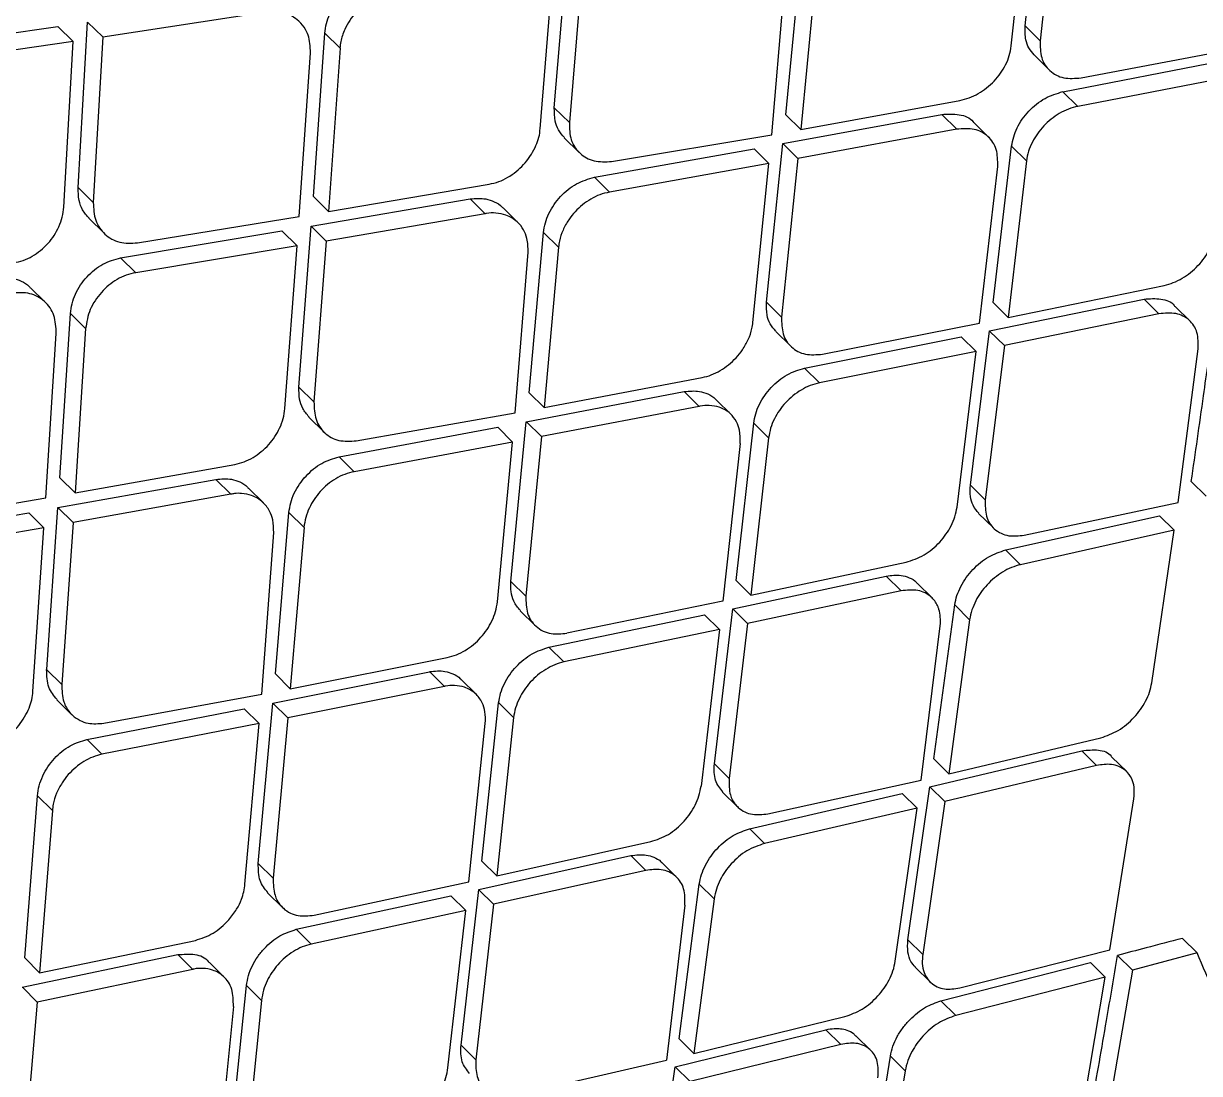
# Model space of a CAD drawing. Extents: x 525 to 613, y 487 to 635.
# Drawn here: x 535.925 to 537.035, y 579.906 to 580.897 of the extents above; entities that cross this region are included whole.
import ezdxf

# ---------------------------------------------------------------- set-up
doc = ezdxf.new("R2010")
doc.units = 0
doc.header["$MEASUREMENT"] = 0
doc.layers.add('1', color=4, linetype='Continuous')
doc.layers.add('STD TEST', color=3, linetype='Continuous')

# ---------------------------------------------------------------- blocks, each defined once
blk = doc.blocks.new('2023 VANGUARD')
at = {"layer": '1', "color": 3, "linetype": 'Continuous', "lineweight": 25}
for p, q in [((-32.0897, -11.7965), (-32.0735, -11.6477)), ((-32.1028, -11.8154), (-32.0868, -11.6664)), ((-32.0593, -11.6617), (-32.0756, -11.8104)), ((-32.5339, -11.8736), (-32.5214, -11.7226)), ((-32.3155, -11.8802), (-32.301, -11.7298)), ((-32.5473, -11.8937), (-32.535, -11.7411)), ((-32.5072, -11.7367), (-32.5197, -11.8876)), ((-32.2868, -11.7438), (-32.3014, -11.8942)), ((-32.3287, -11.8991), (-32.3158, -11.7483)), ((-32.8058, -11.7836), (-32.9599, -11.807)), ((-33.1571, -11.8196), (-33.0023, -11.7969)), ((-32.9879, -11.8111), (-33.0023, -11.7969)), ((-32.9831, -11.9488), (-32.9743, -11.7928)), ((-32.9599, -11.8069), (-32.9742, -11.7928)), ((-32.0756, -11.8104), (-32.0897, -11.7965)), ((-32.9879, -11.8111), (-33.1427, -11.8338)), ((-32.9966, -11.9673), (-32.9879, -11.8111)), ((-32.9599, -11.8069), (-32.9688, -11.9629)), ((-32.7612, -11.9574), (-32.7503, -11.8033)), ((-32.736, -11.8174), (-32.7503, -11.8033)), ((-32.7746, -11.9761), (-32.7639, -11.8218)), ((-32.736, -11.8174), (-32.747, -11.9715)), ((-32.0812, -11.8239), (-32.0671, -11.8378)), ((-32.0369, -11.8455), (-31.8879, -11.8171)), ((-32.0541, -11.8585), (-31.9053, -11.8298)), ((-31.8913, -11.8437), (-32.04, -11.8724)), ((-32.04, -11.8724), (-32.0541, -11.8585)), ((-32.3014, -11.8942), (-32.1513, -11.8669)), ((-32.5197, -11.8876), (-32.5339, -11.8736)), ((-32.3182, -11.9075), (-32.1684, -11.8799)), ((-32.3155, -11.8802), (-32.3014, -11.8942)), ((-32.1684, -11.8799), (-32.1543, -11.8939)), ((-32.124, -11.9016), (-32.1381, -11.8877)), ((-32.5245, -11.9019), (-32.5103, -11.9159)), ((-32.4798, -11.9244), (-32.3287, -11.8991)), ((-32.1543, -11.8939), (-32.3041, -11.9214)), ((-32.4961, -11.9392), (-32.3455, -11.9124)), ((-32.3314, -11.9264), (-32.3455, -11.9124)), ((-32.3336, -12.0571), (-32.3182, -11.9075)), ((-32.3041, -11.9214), (-32.3182, -11.9075)), ((-32.12, -12.0575), (-32.1026, -11.9099)), ((-32.0885, -11.9238), (-32.1026, -11.9099)), ((-32.3041, -11.9214), (-32.3195, -12.0711)), ((-32.0885, -11.9238), (-32.1059, -12.0714)), ((-32.3314, -11.9264), (-32.4819, -11.9533)), ((-32.3465, -12.0762), (-32.3314, -11.9264)), ((-32.1327, -12.0768), (-32.1155, -11.929)), ((-32.747, -11.9715), (-32.5952, -11.9458)), ((-32.4819, -11.9533), (-32.4961, -11.9393)), ((-32.9688, -11.9629), (-32.9831, -11.9488)), ((-32.747, -11.9715), (-32.7612, -11.9574)), ((-32.7633, -11.9853), (-32.6132, -11.9597)), ((-32.599, -11.9737), (-32.6132, -11.9597)), ((-32.568, -11.9821), (-32.5822, -11.9681)), ((-32.9729, -11.9779), (-32.9586, -11.9921)), ((-32.927, -12.0011), (-32.7746, -11.9761)), ((-32.599, -11.9737), (-32.749, -11.9994)), ((-32.943, -12.0152), (-32.7909, -11.9899)), ((-32.7766, -12.004), (-32.7908, -11.9899)), ((-32.7748, -12.1372), (-32.7633, -11.9853)), ((-32.749, -11.9994), (-32.7632, -11.9853)), ((-32.5577, -12.1426), (-32.544, -11.9913)), ((-32.5298, -12.0053), (-32.544, -11.9913)), ((-32.749, -11.9994), (-32.7606, -12.1512)), ((-32.7766, -12.004), (-32.9287, -12.0293)), ((-32.788, -12.1575), (-32.7766, -12.004)), ((-32.5707, -12.1616), (-32.5586, -12.0099)), ((-32.5298, -12.0053), (-32.5436, -12.1565)), ((-32.9287, -12.0293), (-32.943, -12.0152)), ((-33.0139, -12.0574), (-33.0282, -12.0433)), ((-32.1059, -12.0714), (-31.9587, -12.0413)), ((-32.3195, -12.0711), (-32.3336, -12.0571)), ((-32.1232, -12.0842), (-31.9776, -12.0542)), ((-32.12, -12.0575), (-32.1059, -12.0714)), ((-31.9635, -12.0681), (-31.9776, -12.0542)), ((-33.0003, -12.2228), (-32.9903, -12.0678)), ((-32.976, -12.0819), (-32.9903, -12.0678)), ((-31.9635, -12.0681), (-32.1092, -12.0981)), ((-31.9341, -12.0749), (-31.9482, -12.0611)), ((-32.2808, -12.1061), (-32.1328, -12.0768)), ((-33.0134, -12.2417), (-33.0037, -12.0865)), ((-32.976, -12.0819), (-32.986, -12.2369)), ((-32.325, -12.0846), (-32.3109, -12.0986)), ((-32.2978, -12.1192), (-32.15, -12.0897)), ((-32.136, -12.1035), (-32.15, -12.0897)), ((-32.1413, -12.2296), (-32.1232, -12.0842)), ((-32.1092, -12.0981), (-32.1232, -12.0843)), ((-32.1092, -12.0981), (-32.1273, -12.2434)), ((-31.9453, -12.2461), (-31.9264, -12.1011)), ((-32.136, -12.1035), (-32.2838, -12.1331)), ((-32.154, -12.2505), (-32.136, -12.1035)), ((-32.2838, -12.1331), (-32.2978, -12.1192)), ((-32.5436, -12.1565), (-32.3945, -12.1282)), ((-32.7606, -12.1512), (-32.7748, -12.1372)), ((-32.5603, -12.17), (-32.4114, -12.1414)), ((-32.5436, -12.1565), (-32.5577, -12.1426)), ((-32.4114, -12.1414), (-32.3973, -12.1554)), ((-32.3973, -12.1554), (-32.5461, -12.1839)), ((-32.3671, -12.163), (-32.3812, -12.1491)), ((-32.7653, -12.1656), (-32.7511, -12.1796)), ((-32.7207, -12.1879), (-32.5707, -12.1616)), ((-32.7369, -12.203), (-32.5873, -12.1751)), ((-32.5732, -12.1891), (-32.5873, -12.1751)), ((-32.5748, -12.3205), (-32.5603, -12.17)), ((-32.5461, -12.1839), (-32.5602, -12.17)), ((-32.3624, -12.3196), (-32.3458, -12.1712)), ((-32.3317, -12.1851), (-32.3458, -12.1712)), ((-32.5732, -12.1891), (-32.7227, -12.217)), ((-32.5875, -12.3397), (-32.5732, -12.1891)), ((-32.5461, -12.1839), (-32.5607, -12.3344)), ((-32.3586, -12.1904), (-32.375, -12.339)), ((-32.3317, -12.1851), (-32.3484, -12.3335)), ((-32.986, -12.2369), (-32.8354, -12.2101)), ((-32.7227, -12.217), (-32.7369, -12.203)), ((-33.0021, -12.2509), (-32.8531, -12.2242)), ((-33.0003, -12.2228), (-32.986, -12.2369)), ((-32.8389, -12.2382), (-32.8531, -12.2242)), ((-32.8081, -12.2465), (-32.8223, -12.2325)), ((-32.1273, -12.2434), (-32.1413, -12.2296)), ((-31.919, -12.2402), (-31.933, -12.2263)), ((-33.1647, -12.2678), (-33.0134, -12.2417)), ((-32.8389, -12.2382), (-32.9879, -12.265)), ((-32.0907, -12.2769), (-31.9453, -12.2461)), ((-33.1806, -12.282), (-33.0295, -12.2557)), ((-33.0153, -12.2698), (-33.0295, -12.2557)), ((-33.0127, -12.4036), (-33.0021, -12.2509)), ((-32.9879, -12.265), (-33.0021, -12.2509)), ((-32.797, -12.4077), (-32.7842, -12.2555)), ((-32.77, -12.2695), (-32.7842, -12.2556)), ((-32.1336, -12.2563), (-32.1196, -12.2701)), ((-32.9879, -12.265), (-32.9985, -12.4177)), ((-32.108, -12.2908), (-31.9631, -12.2585)), ((-31.9491, -12.2723), (-31.9631, -12.2585)), ((-33.0153, -12.2698), (-33.1663, -12.2962)), ((-33.0258, -12.4242), (-33.0153, -12.2698)), ((-32.8098, -12.427), (-32.7986, -12.2744)), ((-32.77, -12.2695), (-32.7829, -12.4217)), ((-31.9491, -12.2723), (-32.094, -12.3047)), ((-31.9703, -12.4162), (-31.9491, -12.2723)), ((-32.094, -12.3047), (-32.108, -12.2909)), ((-32.3484, -12.3335), (-32.2021, -12.3024)), ((-32.5607, -12.3344), (-32.5748, -12.3205)), ((-32.3655, -12.3464), (-32.2208, -12.3155)), ((-32.3484, -12.3335), (-32.3624, -12.3196)), ((-32.2068, -12.3293), (-32.2208, -12.3155)), ((-32.1775, -12.3361), (-32.1915, -12.3222)), ((-32.2068, -12.3293), (-32.3515, -12.3603)), ((-32.375, -12.339), (-32.522, -12.3694)), ((-32.3829, -12.4925), (-32.3655, -12.3464)), ((-32.3655, -12.3465), (-32.3515, -12.3603)), ((-32.1758, -12.488), (-32.1561, -12.3427)), ((-32.1421, -12.3566), (-32.1561, -12.3427)), ((-32.5661, -12.3481), (-32.552, -12.362)), ((-32.5389, -12.3826), (-32.3921, -12.3521)), ((-32.3921, -12.3521), (-32.3781, -12.3659)), ((-32.1421, -12.3566), (-32.1618, -12.5019)), ((-32.3781, -12.3659), (-32.5248, -12.3965)), ((-32.3781, -12.3659), (-32.3954, -12.5136)), ((-32.3515, -12.3603), (-32.3689, -12.5064)), ((-32.1879, -12.508), (-32.1698, -12.3623)), ((-32.5389, -12.3826), (-32.5248, -12.3965)), ((-32.7829, -12.4217), (-32.6349, -12.3923)), ((-32.9985, -12.4177), (-33.0128, -12.4036)), ((-32.7994, -12.4353), (-32.6517, -12.4057)), ((-32.797, -12.4077), (-32.7829, -12.4217)), ((-32.6517, -12.4056), (-32.6376, -12.4196)), ((-32.6076, -12.427), (-32.6217, -12.4131)), ((-32.6376, -12.4196), (-32.7853, -12.4492)), ((-33.0032, -12.4321), (-32.989, -12.4462)), ((-32.9587, -12.4543), (-32.8098, -12.427)), ((-32.8131, -12.5865), (-32.7994, -12.4353)), ((-32.7853, -12.4492), (-32.7994, -12.4353)), ((-32.6022, -12.5843), (-32.5864, -12.4351)), ((-32.5723, -12.449), (-32.5863, -12.4351)), ((-32.9748, -12.4695), (-32.8263, -12.4406)), ((-32.8122, -12.4545), (-32.8263, -12.4406)), ((-32.8122, -12.4545), (-32.9606, -12.4836)), ((-32.8257, -12.606), (-32.8122, -12.4545)), ((-32.7853, -12.4492), (-32.799, -12.6005)), ((-32.6146, -12.6039), (-32.599, -12.4546)), ((-32.5723, -12.449), (-32.5882, -12.5981)), ((-32.1618, -12.5019), (-32.0183, -12.468)), ((-32.9606, -12.4836), (-32.9747, -12.4696)), ((-32.1795, -12.5143), (-32.0362, -12.4803)), ((-32.1618, -12.5019), (-32.1758, -12.488)), ((-32.0223, -12.4941), (-32.0362, -12.4803)), ((-31.9939, -12.4999), (-32.0078, -12.4862)), ((-32.3689, -12.5064), (-32.3829, -12.4925)), ((-32.0223, -12.4941), (-32.1655, -12.5282)), ((-32.3324, -12.5398), (-32.1879, -12.508)), ((-33.0335, -12.6757), (-33.0215, -12.5227)), ((-33.0073, -12.5367), (-33.0215, -12.5227)), ((-32.3751, -12.5193), (-32.3611, -12.5331)), ((-32.3496, -12.5538), (-32.2056, -12.5205)), ((-32.1916, -12.5343), (-32.2056, -12.5205)), ((-32.2003, -12.6586), (-32.1795, -12.5143)), ((-32.1655, -12.5282), (-32.1795, -12.5144)), ((-32.1916, -12.5343), (-32.3356, -12.5677)), ((-32.2122, -12.6788), (-32.1916, -12.5343)), ((-32.1655, -12.5282), (-32.1863, -12.6724)), ((-32.0099, -12.668), (-31.9871, -12.5257)), ((-33.0073, -12.5367), (-33.0194, -12.6896)), ((-32.3356, -12.5677), (-32.3495, -12.5538)), ((-32.5882, -12.5981), (-32.4429, -12.566)), ((-32.6052, -12.6112), (-32.4616, -12.5792)), ((-32.4616, -12.5792), (-32.4475, -12.5931)), ((-32.799, -12.6005), (-32.8131, -12.5865)), ((-32.6022, -12.5843), (-32.5882, -12.5981)), ((-32.4184, -12.5997), (-32.4324, -12.5858)), ((-32.4475, -12.5931), (-32.5911, -12.6251)), ((-32.7605, -12.6354), (-32.6146, -12.6039)), ((-32.6219, -12.758), (-32.6052, -12.6112)), ((-32.5911, -12.6251), (-32.6052, -12.6113)), ((-32.4162, -12.7521), (-32.3971, -12.6062)), ((-32.3831, -12.62), (-32.3971, -12.6062)), ((-32.8044, -12.6142), (-32.7903, -12.6281)), ((-32.7773, -12.6487), (-32.6316, -12.6171)), ((-32.6175, -12.6309), (-32.6316, -12.6171)), ((-32.3831, -12.62), (-32.4022, -12.7659)), ((-32.6175, -12.6309), (-32.7632, -12.6627)), ((-32.6342, -12.7793), (-32.6175, -12.6309)), ((-32.5911, -12.6251), (-32.6079, -12.7718)), ((-32.4106, -12.626), (-32.4282, -12.7722)), ((-32.7632, -12.6626), (-32.7773, -12.6487)), ((-31.9414, -12.6572), (-31.9275, -12.671)), ((-33.0194, -12.6896), (-32.8725, -12.6591)), ((-32.1863, -12.6724), (-32.2003, -12.6586)), ((-32.1512, -12.7039), (-32.0099, -12.668)), ((-33.0358, -12.7034), (-32.8891, -12.6726)), ((-33.0194, -12.6896), (-33.0335, -12.6757)), ((-32.8891, -12.6726), (-32.875, -12.6865)), ((-31.9886, -12.6871), (-32.0025, -12.6733)), ((-31.9275, -12.671), (-31.9886, -12.6871)), ((-32.875, -12.6866), (-33.0216, -12.7173)), ((-32.8452, -12.6938), (-32.8593, -12.6799)), ((-32.1934, -12.6844), (-32.1794, -12.6983)), ((-32.1692, -12.7161), (-32.0281, -12.6799)), ((-32.0141, -12.6937), (-32.0281, -12.6799)), ((-31.9886, -12.6871), (-32.0126, -12.8266)), ((-32.0141, -12.6937), (-32.1552, -12.7299)), ((-32.0381, -12.8348), (-32.0141, -12.6937)), ((-33.0216, -12.7173), (-33.0357, -12.7034)), ((-32.8394, -12.8516), (-32.8242, -12.7018)), ((-32.8101, -12.7157), (-32.8242, -12.7018)), ((-33.0216, -12.7173), (-33.0346, -12.8693)), ((-32.8366, -12.7214), (-32.8515, -12.8715)), ((-32.8101, -12.7157), (-32.8253, -12.8655)), ((-32.1552, -12.7299), (-32.1692, -12.7161)), ((-32.4022, -12.7659), (-32.2598, -12.731)), ((-32.4198, -12.7785), (-32.2776, -12.7434)), ((-32.2776, -12.7434), (-32.2636, -12.7572)), ((-32.4162, -12.7521), (-32.4022, -12.7659)), ((-32.2354, -12.7629), (-32.2493, -12.7492)), ((-32.6079, -12.7718), (-32.6219, -12.758)), ((-32.2636, -12.7572), (-32.4058, -12.7923)), ((-32.5715, -12.8051), (-32.4282, -12.7722)), ((-32.4401, -12.9233), (-32.4198, -12.7785)), ((-32.4058, -12.7923), (-32.4198, -12.7785)), ((-32.2394, -12.9109), (-32.2169, -12.7684)), ((-32.2029, -12.7821), (-32.2169, -12.7684)), ((-32.2029, -12.7821), (-32.2255, -12.9246))]:
    blk.add_line(p, q, dxfattribs=at)
for points, knots in [([(-37.4657, -11.8803), (-37.111, -11.2922), (-36.7227, -10.7284), (-36.0898, -9.9192), (-35.87, -9.6551), (-35.4154, -9.1414), (-35.1807, -8.892), (-34.6967, -8.408), (-34.4475, -8.1734), (-33.9342, -7.7191), (-33.67, -7.4992), (-32.8602, -6.8658), (-32.2965, -6.4777), (-31.709, -6.1233)], [0, 0, 0, 0, 0.25, 0.25, 0.375, 0.375, 0.5, 0.5, 0.625, 0.625, 0.75, 0.75, 1, 1, 1, 1]), ([(-37.2308, -12.4007), (-37.0904, -12.1673), (-36.8099, -11.701), (-36.3471, -11.0276), (-35.8552, -10.3749), (-35.3323, -9.7454), (-34.8117, -9.1738), (-34.3003, -8.6566), (-33.8029, -8.1902), (-33.2873, -7.7427), (-32.7537, -7.3158), (-32.2048, -6.9078), (-31.8256, -6.6554), (-31.6359, -6.5291)], [0, 0, 0, 0, 0.100069, 0.199912, 0.299747, 0.399786, 0.499827, 0.583023, 0.66622, 0.749552, 0.833045, 0.916507, 1, 1, 1, 1]), ([(-37.3156, -12.3429), (-37.1984, -12.1468), (-36.9645, -11.7555), (-36.5846, -11.1864), (-36.1846, -10.6321), (-35.7626, -10.0931), (-35.3194, -9.5702), (-34.8563, -9.0648), (-34.3742, -8.5781), (-33.8739, -8.11), (-33.3541, -7.6628), (-32.9551, -7.3383), (-32.7249, -7.1697), (-32.6793, -7.1363)], [0, 0, 0, 0, 0.097839, 0.195312, 0.292716, 0.390217, 0.487928, 0.58558, 0.683045, 0.7805, 0.878101, 0.975876, 1, 1, 1, 1]), ([(-36.5844, -12.6075), (-36.464, -12.3858), (-36.2231, -11.9422), (-35.8211, -11.2995), (-35.3878, -10.6788), (-34.921, -10.0858), (-34.422, -9.5225), (-33.8866, -8.9926), (-33.3179, -8.4943), (-32.7197, -8.0281), (-32.0988, -7.5903), (-31.6673, -7.326), (-31.4515, -7.1939)], [0, 0, 0, 0, 0.100262, 0.200594, 0.300842, 0.400493, 0.499762, 0.599107, 0.699009, 0.799378, 0.89967, 1, 1, 1, 1]), ([(-36.5587, -12.6208), (-36.4842, -12.4827), (-36.3425, -12.2201), (-36.1295, -11.8524), (-35.93, -11.5299), (-35.7478, -11.2506), (-35.5857, -11.0133), (-35.446, -10.8167), (-35.3458, -10.6805), (-35.2801, -10.593), (-35.2425, -10.5435), (-35.1927, -10.4784), (-35.128, -10.395), (-35.0461, -10.2917), (-34.9627, -10.1888), (-34.8201, -10.0165), (-34.6639, -9.8358), (-34.5153, -9.6724), (-34.4493, -9.6014), (-34.4201, -9.5704), (-34.4073, -9.5567), (-34.4016, -9.5507), (-34.3991, -9.5481), (-34.3979, -9.5468), (-34.3974, -9.5463), (-34.3971, -9.546), (-34.3971, -9.546), (-34.3971, -9.546), (-34.3971, -9.546), (-34.3969, -9.5458), (-34.3963, -9.5452), (-34.3938, -9.5425), (-34.3839, -9.5321), (-34.3618, -9.5088), (-34.3239, -9.4692), (-34.2637, -9.4072), (-34.1779, -9.3203), (-34.0625, -9.2064), (-33.9605, -9.1087), (-33.8804, -9.0337), (-33.8308, -8.9877), (-33.7786, -8.9399), (-33.7239, -8.8903), (-33.6666, -8.8391), (-33.6067, -8.7862), (-33.5458, -8.733), (-33.3469, -8.5616), (-33.0016, -8.2801), (-32.4967, -7.9046), (-31.9756, -7.5477), (-31.6163, -7.3285), (-31.4367, -7.2188)], [0, 0, 0, 0, 0.062481, 0.118844, 0.169135, 0.213352, 0.251461, 0.283422, 0.309236, 0.318658, 0.3269, 0.333965, 0.351242, 0.368824, 0.386373, 0.403893, 0.457678, 0.481272, 0.491642, 0.496202, 0.498209, 0.499091, 0.49948, 0.499651, 0.499785, 0.499785, 0.499785, 0.499787, 0.499791, 0.499809, 0.499878, 0.500152, 0.501246, 0.505611, 0.512881, 0.523059, 0.53994, 0.561408, 0.587481, 0.596044, 0.605011, 0.61438, 0.624154, 0.634334, 0.64492, 0.655914, 0.66648, 0.749216, 0.832806, 0.916374, 1, 1, 1, 1]), ([(-36.028, -12.6851), (-36.0203, -12.6708), (-36.0001, -12.6334), (-35.9633, -12.5653), (-35.9205, -12.4863), (-35.8782, -12.4089), (-35.8416, -12.3431), (-35.8063, -12.2809), (-35.7702, -12.2184), (-35.7041, -12.1053), (-35.608, -11.9452), (-35.4469, -11.6868), (-35.2442, -11.3793), (-34.9801, -11.0058), (-34.6876, -10.6218), (-34.3631, -10.232), (-33.9928, -9.8253), (-33.5678, -9.4044), (-33.0834, -8.9749), (-32.6316, -8.6145), (-32.2237, -8.3152), (-31.9601, -8.1342), (-31.7862, -8.0195), (-31.7047, -7.9666), (-31.6225, -7.9141), (-31.5425, -7.8637), (-31.4601, -7.8126), (-31.3786, -7.7635), (-31.322, -7.7294), (-31.2958, -7.7137)], [0, 0, 0, 0, 0.007015, 0.018363, 0.033423, 0.04585, 0.056436, 0.065972, 0.076735, 0.087613, 0.12255, 0.157338, 0.219068, 0.281467, 0.354683, 0.427219, 0.500115, 0.591822, 0.685047, 0.779146, 0.840884, 0.903128, 0.916964, 0.930722, 0.945004, 0.958992, 0.971501, 0.986828, 1, 1, 1, 1]), ([(-36.0137, -12.6923), (-35.9026, -12.4886), (-35.6804, -12.0815), (-35.3071, -11.4932), (-34.9061, -10.9248), (-34.4755, -10.3806), (-34.0141, -9.8654), (-33.5219, -9.38), (-33, -8.9233), (-32.4515, -8.4952), (-31.8819, -8.0924), (-31.4858, -7.8491), (-31.2877, -7.7275)], [0, 0, 0, 0, 0.100345, 0.20059, 0.300906, 0.400755, 0.500092, 0.599382, 0.699069, 0.799349, 0.899659, 1, 1, 1, 1]), ([(-35.288, -12.7696), (-35.1623, -12.5508), (-34.9109, -12.1133), (-34.4827, -11.4878), (-34.0185, -10.8887), (-33.5147, -10.3221), (-32.9728, -9.7916), (-32.3966, -9.2987), (-31.7922, -8.8402), (-31.367, -8.5668), (-31.1545, -8.4301)], [0, 0, 0, 0, 0.125001, 0.250001, 0.375003, 0.499997, 0.624991, 0.749994, 0.874996, 1, 1, 1, 1]), ([(-26.2566, -9.0066), (-26.2864, -9.0326), (-26.3462, -9.0848), (-26.4359, -9.1634), (-26.5259, -9.2425), (-26.6162, -9.322), (-26.7068, -9.4021), (-26.7976, -9.4826), (-26.9625, -9.6292), (-27.2007, -9.8424), (-27.5634, -10.1702), (-27.9771, -10.5489), (-28.6449, -11.1694), (-29.5104, -11.9931), (-30.387, -12.8555), (-31.0802, -13.5544), (-31.5958, -14.0829), (-32.1064, -14.615), (-32.5004, -15.0325), (-32.7801, -15.3322), (-32.9483, -15.5135), (-33.1156, -15.6948), (-33.282, -15.8763), (-33.4475, -16.0578), (-33.6121, -16.2395), (-33.7759, -16.4212), (-33.9388, -16.6031), (-34.1008, -16.785), (-34.2619, -16.967), (-34.4222, -17.1491), (-34.5284, -17.2708), (-34.5815, -17.3315)], [0, 0, 0, 0, 0.010126, 0.020295, 0.030505, 0.040758, 0.051054, 0.061392, 0.071773, 0.107388, 0.142994, 0.196448, 0.250296, 0.375054, 0.500194, 0.562652, 0.625129, 0.687783, 0.750122, 0.771141, 0.792123, 0.813067, 0.833974, 0.854846, 0.875682, 0.896484, 0.917252, 0.937986, 0.958689, 0.97936, 1, 1, 1, 1]), ([(-34.2953, -16.3564), (-34.1482, -16.2012), (-33.8522, -15.8888), (-33.42, -15.4314), (-33.0101, -14.9978), (-32.6366, -14.6027), (-32.2647, -14.2094), (-31.8859, -13.8093), (-31.4915, -13.3934), (-31.1636, -13.0484), (-30.8998, -12.7711), (-30.6977, -12.5589), (-30.4946, -12.3458), (-30.2801, -12.1209), (-30.0435, -11.873), (-29.7782, -11.5954), (-29.4728, -11.2761), (-29.1252, -10.9132), (-28.7335, -10.5043), (-28.3069, -10.0592), (-27.8593, -9.5924), (-27.5544, -9.2736), (-27.4031, -9.1154)], [0, 0, 0, 0, 0.064164, 0.129134, 0.188798, 0.243179, 0.292266, 0.351199, 0.408496, 0.464259, 0.494029, 0.523343, 0.552199, 0.582361, 0.616634, 0.655054, 0.697624, 0.749251, 0.805912, 0.867594, 0.93432, 1, 1, 1, 1]), ([(-26.5548, -9.3729), (-26.8823, -9.6598), (-27.5372, -10.2335), (-28.505, -11.1178), (-29.4609, -12.0181), (-30.4026, -12.9353), (-31.3297, -13.8678), (-32.2405, -14.8151), (-33.1358, -15.775), (-33.7174, -16.4252), (-34.0082, -16.7503)], [0, 0, 0, 0, 0.125, 0.25, 0.375, 0.5, 0.625, 0.75, 0.875, 1, 1, 1, 1]), ([(-25.4146, -10.4282), (-25.7372, -10.6679), (-26.3791, -11.1448), (-27.2948, -11.9177), (-28.1843, -12.7094), (-29.0476, -13.5262), (-29.8857, -14.3564), (-30.7025, -15.1973), (-31.4896, -16.0589), (-32.2522, -16.9521), (-32.7261, -17.5775), (-32.9643, -17.8919)], [0, 0, 0, 0, 0.113392, 0.225638, 0.337341, 0.448782, 0.560233, 0.669481, 0.778832, 0.888788, 1, 1, 1, 1]), ([(-24.9408, -10.9166), (-25.0731, -11.004), (-25.3406, -11.1805), (-25.7398, -11.4588), (-26.1419, -11.7506), (-26.5459, -12.0569), (-26.94, -12.3686), (-27.3913, -12.7403), (-27.9037, -13.1831), (-28.49, -13.719), (-29.0089, -14.2196), (-29.452, -14.6653), (-29.8107, -15.0385), (-30.1521, -15.4062), (-30.4762, -15.7679), (-30.7928, -16.1342), (-31.1698, -16.5871), (-31.5985, -17.1306), (-32.0622, -17.7557), (-32.3496, -18.1776), (-32.4913, -18.3855)], [0, 0, 0, 0, 0.044709, 0.090349, 0.13691, 0.184379, 0.232745, 0.277954, 0.348418, 0.422679, 0.500679, 0.550525, 0.598903, 0.645795, 0.691185, 0.735062, 0.781563, 0.856423, 0.929252, 1, 1, 1, 1]), ([(-32.7503, -11.8033), (-32.75, -11.8003), (-32.7492, -11.7943), (-32.7458, -11.7853), (-32.741, -11.7767), (-32.7328, -11.7665), (-32.7198, -11.756), (-32.7082, -11.7528), (-32.7024, -11.7513)], [0, 0, 0, 0, 0.128959, 0.256487, 0.382772, 0.508006, 0.754879, 1, 1, 1, 1]), ([(-32.6882, -11.7654), (-32.6912, -11.7661), (-32.6972, -11.7674), (-32.7087, -11.7728), (-32.7191, -11.781), (-32.7271, -11.7912), (-32.7322, -11.8006), (-32.7353, -11.8095), (-32.7359, -11.8154), (-32.7361, -11.8174)], [0, 0, 0, 0, 0.130193, 0.256944, 0.499762, 0.623596, 0.750183, 0.913462, 1, 1, 1, 1]), ([(-32.7639, -11.8218), (-32.7641, -11.816), (-32.7645, -11.808), (-32.7691, -11.7984), (-32.7757, -11.7902), (-32.7881, -11.783), (-32.7999, -11.7834), (-32.8058, -11.7836)], [0, 0, 0, 0, 0.249185, 0.341484, 0.500149, 0.750481, 1, 1, 1, 1]), ([(-32.0811, -11.8238), (-32.0829, -11.8217), (-32.0865, -11.8177), (-32.0899, -11.8085), (-32.0898, -11.801), (-32.0897, -11.7965)], [0, 0, 0, 0, 0.297072, 0.582194, 1, 1, 1, 1]), ([(-32.0756, -11.8104), (-32.0756, -11.816), (-32.0755, -11.8271), (-32.0671, -11.8395), (-32.0538, -11.8468), (-32.0425, -11.8459), (-32.0369, -11.8455)], [0, 0, 0, 0, 0.249958, 0.49998, 0.750032, 1, 1, 1, 1]), ([(-32.1513, -11.8669), (-32.1483, -11.8661), (-32.1425, -11.8647), (-32.1312, -11.8592), (-32.1183, -11.8491), (-32.109, -11.8358), (-32.1043, -11.8243), (-32.1033, -11.8184), (-32.1028, -11.8154)], [0, 0, 0, 0, 0.129454, 0.256075, 0.50004, 0.742719, 0.869631, 1, 1, 1, 1]), ([(-32.1026, -11.9099), (-32.1012, -11.9041), (-32.0986, -11.8925), (-32.0868, -11.8763), (-32.0713, -11.8636), (-32.0598, -11.8602), (-32.0541, -11.8584)], [0, 0, 0, 0, 0.252163, 0.502443, 0.751498, 1, 1, 1, 1]), ([(-32.5244, -11.9018), (-32.5264, -11.8995), (-32.5303, -11.895), (-32.5338, -11.8854), (-32.5338, -11.8779), (-32.5339, -11.8736)], [0, 0, 0, 0, 0.320308, 0.605702, 1, 1, 1, 1]), ([(-32.1684, -11.8799), (-32.1628, -11.8797), (-32.1516, -11.8792), (-32.1412, -11.8831), (-32.1385, -11.8875), (-32.1383, -11.8879)], [0, 0, 0, 0, 0.480703, 0.961407, 1, 1, 1, 1]), ([(-32.04, -11.8724), (-32.043, -11.8731), (-32.0489, -11.8746), (-32.0602, -11.8802), (-32.0729, -11.8902), (-32.0821, -11.9034), (-32.0869, -11.9149), (-32.088, -11.9208), (-32.0885, -11.9238)], [0, 0, 0, 0, 0.131083, 0.258246, 0.500013, 0.74035, 0.867861, 1, 1, 1, 1]), ([(-32.5197, -11.8876), (-32.5196, -11.8933), (-32.5195, -11.8995), (-32.5171, -11.9059), (-32.5149, -11.9106), (-32.5091, -11.9182), (-32.4969, -11.9252), (-32.4855, -11.9246), (-32.4798, -11.9244)], [0, 0, 0, 0, 0.249499, 0.274926, 0.325283, 0.500324, 0.750406, 1, 1, 1, 1]), ([(-32.5952, -11.9458), (-32.5923, -11.9451), (-32.5863, -11.9437), (-32.575, -11.9382), (-32.562, -11.928), (-32.5516, -11.9119), (-32.5476, -11.9003), (-32.5474, -11.8944), (-32.5473, -11.8937)], [0, 0, 0, 0, 0.129008, 0.255548, 0.50061, 0.750257, 0.974172, 1, 1, 1, 1]), ([(-32.544, -11.9913), (-32.5436, -11.9883), (-32.5427, -11.9823), (-32.5392, -11.9734), (-32.5343, -11.9649), (-32.5261, -11.9547), (-32.5132, -11.9442), (-32.5018, -11.9409), (-32.4961, -11.9392)], [0, 0, 0, 0, 0.129168, 0.256969, 0.383528, 0.508976, 0.755864, 1, 1, 1, 1]), ([(-32.9727, -11.9778), (-32.975, -11.9753), (-32.9792, -11.9706), (-32.9828, -11.9606), (-32.983, -11.953), (-32.9831, -11.9488)], [0, 0, 0, 0, 0.331539, 0.629927, 1, 1, 1, 1]), ([(-32.4819, -11.9533), (-32.4849, -11.954), (-32.4908, -11.9553), (-32.5022, -11.9609), (-32.5125, -11.9691), (-32.5208, -11.9797), (-32.526, -11.9891), (-32.5291, -11.9979), (-32.5296, -12.0033), (-32.5298, -12.0053)], [0, 0, 0, 0, 0.129878, 0.256544, 0.499643, 0.62403, 0.768368, 0.916739, 1, 1, 1, 1]), ([(-33.0439, -12.02), (-33.0409, -12.0193), (-33.035, -12.018), (-33.0235, -12.0126), (-33.0108, -12.0023), (-33.002, -11.9886), (-32.9977, -11.9767), (-32.997, -11.9705), (-32.9966, -11.9673)], [0, 0, 0, 0, 0.128549, 0.25485, 0.50051, 0.739464, 0.867085, 1, 1, 1, 1]), ([(-32.9688, -11.9629), (-32.9685, -11.9688), (-32.9679, -11.9805), (-32.9585, -11.9937), (-32.9445, -12.0019), (-32.9328, -12.0014), (-32.927, -12.0011)], [0, 0, 0, 0, 0.24947, 0.499568, 0.750267, 1, 1, 1, 1]), ([(-32.6132, -11.9597), (-32.6081, -11.9593), (-32.6, -11.9587), (-32.5902, -11.9622), (-32.5846, -11.9652), (-32.5825, -11.9679), (-32.5823, -11.9682)], [0, 0, 0, 0, 0.416491, 0.673564, 0.962708, 1, 1, 1, 1]), ([(-32.5586, -12.0099), (-32.5587, -12.0055), (-32.5588, -11.9978), (-32.5628, -11.9882), (-32.569, -11.9802), (-32.5782, -11.9748), (-32.5884, -11.9728), (-32.5954, -11.9728), (-32.5986, -11.9736), (-32.599, -11.9737)], [0, 0, 0, 0, 0.19641, 0.334742, 0.499578, 0.701585, 0.852432, 0.982281, 1, 1, 1, 1]), ([(-31.9587, -12.0413), (-31.9557, -12.0405), (-31.95, -12.039), (-31.9388, -12.0334), (-31.926, -12.0232), (-31.9167, -12.0099), (-31.9118, -11.9985), (-31.9107, -11.9928), (-31.9101, -11.9899)], [0, 0, 0, 0, 0.128892, 0.255346, 0.500003, 0.743229, 0.870039, 1, 1, 1, 1]), ([(-32.9903, -12.0678), (-32.99, -12.0647), (-32.9892, -12.0586), (-32.9858, -12.0494), (-32.981, -12.0407), (-32.9729, -12.0305), (-32.9601, -12.0199), (-32.9487, -12.0168), (-32.943, -12.0152)], [0, 0, 0, 0, 0.131147, 0.260248, 0.387479, 0.513026, 0.758638, 1, 1, 1, 1]), ([(-33.0599, -12.0342), (-33.0547, -12.0338), (-33.0464, -12.0333), (-33.0364, -12.0372), (-33.0307, -12.0402), (-33.0286, -12.0431), (-33.0283, -12.0434)], [0, 0, 0, 0, 0.42216, 0.676966, 0.960485, 1, 1, 1, 1]), ([(-32.9287, -12.0293), (-32.9318, -12.03), (-32.9377, -12.0313), (-32.9491, -12.0368), (-32.9619, -12.0472), (-32.973, -12.064), (-32.975, -12.0759), (-32.976, -12.0819)], [0, 0, 0, 0, 0.129564, 0.256325, 0.501109, 0.750037, 1, 1, 1, 1]), ([(-33.0037, -12.0865), (-33.004, -12.0807), (-33.0046, -12.069), (-33.014, -12.0557), (-33.028, -12.0476), (-33.0397, -12.0481), (-33.0455, -12.0483)], [0, 0, 0, 0, 0.249384, 0.49947, 0.750213, 1, 1, 1, 1]), ([(-32.3248, -12.0845), (-32.3268, -12.0823), (-32.3306, -12.078), (-32.3338, -12.0686), (-32.3337, -12.0612), (-32.3336, -12.0571)], [0, 0, 0, 0, 0.321131, 0.61823, 1, 1, 1, 1]), ([(-31.9776, -12.0542), (-31.9721, -12.0538), (-31.9613, -12.0531), (-31.9512, -12.0567), (-31.9486, -12.0609), (-31.9484, -12.0613)], [0, 0, 0, 0, 0.477805, 0.955609, 1, 1, 1, 1]), ([(-31.9264, -12.1011), (-31.9264, -12.0957), (-31.9263, -12.085), (-31.9343, -12.0732), (-31.947, -12.0665), (-31.958, -12.0675), (-31.9635, -12.0681)], [0, 0, 0, 0, 0.250063, 0.499969, 0.749897, 1, 1, 1, 1]), ([(-32.3945, -12.1282), (-32.3916, -12.1275), (-32.3858, -12.126), (-32.3745, -12.1204), (-32.3642, -12.1121), (-32.3558, -12.1016), (-32.3506, -12.0922), (-32.3474, -12.0835), (-32.3468, -12.0781), (-32.3465, -12.0762)], [0, 0, 0, 0, 0.128163, 0.254334, 0.499591, 0.624157, 0.768734, 0.917612, 1, 1, 1, 1]), ([(-32.3195, -12.0711), (-32.3194, -12.0766), (-32.3193, -12.0878), (-32.3109, -12.1002), (-32.2977, -12.1075), (-32.2864, -12.1066), (-32.2808, -12.1061)], [0, 0, 0, 0, 0.249923, 0.499889, 0.750028, 1, 1, 1, 1]), ([(-31.933, -12.2263), (-31.9291, -12.1994), (-31.9222, -12.1513), (-31.9155, -12.1029), (-31.9126, -12.0817)], [0, 0, 0, 0, 0.56, 1, 1, 1, 1]), ([(-32.3458, -12.1712), (-32.3453, -12.1682), (-32.3443, -12.1623), (-32.3395, -12.1506), (-32.33, -12.137), (-32.3146, -12.1244), (-32.3034, -12.1209), (-32.2978, -12.1192)], [0, 0, 0, 0, 0.129777, 0.25816, 0.509792, 0.756849, 1, 1, 1, 1]), ([(-32.2838, -12.1331), (-32.2867, -12.1339), (-32.2925, -12.1354), (-32.3037, -12.141), (-32.3163, -12.1512), (-32.3255, -12.1645), (-32.3302, -12.1761), (-32.3312, -12.182), (-32.3317, -12.1851)], [0, 0, 0, 0, 0.129742, 0.25647, 0.500083, 0.738299, 0.866314, 1, 1, 1, 1]), ([(-32.7652, -12.1654), (-32.7674, -12.1629), (-32.7715, -12.1581), (-32.7747, -12.1483), (-32.7748, -12.141), (-32.7748, -12.1372)], [0, 0, 0, 0, 0.349819, 0.651379, 1, 1, 1, 1]), ([(-32.4114, -12.1414), (-32.4064, -12.141), (-32.3984, -12.1402), (-32.3888, -12.1435), (-32.3834, -12.1463), (-32.3815, -12.1489), (-32.3813, -12.1491)], [0, 0, 0, 0, 0.420671, 0.67964, 0.970509, 1, 1, 1, 1]), ([(-32.8354, -12.2101), (-32.8324, -12.2094), (-32.8266, -12.208), (-32.8153, -12.2025), (-32.8026, -12.1922), (-32.7937, -12.1785), (-32.7893, -12.1668), (-32.7884, -12.1607), (-32.788, -12.1575)], [0, 0, 0, 0, 0.127877, 0.253972, 0.500332, 0.739334, 0.867036, 1, 1, 1, 1]), ([(-32.7606, -12.1512), (-32.7604, -12.1569), (-32.76, -12.1683), (-32.7512, -12.1811), (-32.7377, -12.1889), (-32.7264, -12.1882), (-32.7207, -12.1879)], [0, 0, 0, 0, 0.249703, 0.499716, 0.750157, 1, 1, 1, 1]), ([(-32.3586, -12.1904), (-32.3585, -12.1861), (-32.3584, -12.1786), (-32.362, -12.1691), (-32.368, -12.1612), (-32.3771, -12.156), (-32.387, -12.1543), (-32.3939, -12.1545), (-32.3969, -12.1553), (-32.3973, -12.1554)], [0, 0, 0, 0, 0.194958, 0.333715, 0.499734, 0.704795, 0.856663, 0.984149, 1, 1, 1, 1]), ([(-32.7842, -12.2555), (-32.7838, -12.2525), (-32.7829, -12.2464), (-32.7794, -12.2373), (-32.7745, -12.2287), (-32.7663, -12.2185), (-32.7536, -12.2079), (-32.7424, -12.2046), (-32.7369, -12.203)], [0, 0, 0, 0, 0.131703, 0.261323, 0.388976, 0.514789, 0.760221, 1, 1, 1, 1]), ([(-32.8531, -12.2242), (-32.848, -12.2238), (-32.8399, -12.2231), (-32.8303, -12.2266), (-32.8247, -12.2295), (-32.8227, -12.2323), (-32.8224, -12.2327)], [0, 0, 0, 0, 0.422958, 0.675269, 0.954336, 1, 1, 1, 1]), ([(-32.7227, -12.217), (-32.7257, -12.2177), (-32.7315, -12.2191), (-32.7428, -12.2247), (-32.7553, -12.235), (-32.7642, -12.2485), (-32.7687, -12.2603), (-32.7696, -12.2664), (-32.7701, -12.2696)], [0, 0, 0, 0, 0.128917, 0.255364, 0.500259, 0.737122, 0.865391, 1, 1, 1, 1]), ([(-32.1334, -12.2562), (-32.1354, -12.2538), (-32.1392, -12.2494), (-32.1418, -12.2401), (-32.1415, -12.2333), (-32.1413, -12.2296)], [0, 0, 0, 0, 0.347922, 0.649843, 1, 1, 1, 1]), ([(-32.7986, -12.2744), (-32.7987, -12.2704), (-32.7988, -12.263), (-32.8025, -12.2532), (-32.8088, -12.2448), (-32.8182, -12.2393), (-32.8276, -12.2374), (-32.8345, -12.2373), (-32.8378, -12.238), (-32.8389, -12.2382)], [0, 0, 0, 0, 0.177387, 0.320409, 0.499386, 0.699174, 0.849269, 0.949515, 1, 1, 1, 1]), ([(-32.1273, -12.2434), (-32.1274, -12.2488), (-32.1276, -12.2597), (-32.1207, -12.27), (-32.1127, -12.2753), (-32.1034, -12.2783), (-32.0956, -12.2775), (-32.0907, -12.2769)], [0, 0, 0, 0, 0.249712, 0.499248, 0.643316, 0.774941, 1, 1, 1, 1]), ([(-32.2021, -12.3024), (-32.1963, -12.3005), (-32.185, -12.2968), (-32.1697, -12.284), (-32.1605, -12.2708), (-32.1557, -12.2593), (-32.1546, -12.2535), (-32.154, -12.2505)], [0, 0, 0, 0, 0.252428, 0.499406, 0.740743, 0.868248, 1, 1, 1, 1]), ([(-32.1561, -12.3427), (-32.1555, -12.3398), (-32.1544, -12.334), (-32.1494, -12.3223), (-32.1398, -12.3089), (-32.1244, -12.2962), (-32.1135, -12.2926), (-32.108, -12.2908)], [0, 0, 0, 0, 0.130783, 0.259964, 0.512408, 0.758979, 1, 1, 1, 1]), ([(-32.094, -12.3047), (-32.0969, -12.3055), (-32.1026, -12.3071), (-32.1137, -12.3129), (-32.1262, -12.3231), (-32.1354, -12.3362), (-32.1403, -12.3476), (-32.1415, -12.3536), (-32.1421, -12.3566)], [0, 0, 0, 0, 0.129499, 0.256158, 0.499989, 0.736852, 0.865256, 1, 1, 1, 1]), ([(-32.5659, -12.3479), (-32.5682, -12.3452), (-32.5725, -12.3402), (-32.5748, -12.3307), (-32.5751, -12.3241), (-32.5748, -12.3208), (-32.5748, -12.3205)], [0, 0, 0, 0, 0.383472, 0.699588, 0.966393, 1, 1, 1, 1]), ([(-32.2208, -12.3155), (-32.216, -12.3149), (-32.2082, -12.3139), (-32.1989, -12.3169), (-32.1937, -12.3195), (-32.1919, -12.3221), (-32.1917, -12.3224)], [0, 0, 0, 0, 0.420757, 0.676455, 0.961829, 1, 1, 1, 1]), ([(-32.5607, -12.3344), (-32.5606, -12.34), (-32.5604, -12.3512), (-32.5531, -12.3619), (-32.5447, -12.3675), (-32.5351, -12.3707), (-32.5271, -12.3699), (-32.522, -12.3694)], [0, 0, 0, 0, 0.249542, 0.499097, 0.641611, 0.772737, 1, 1, 1, 1]), ([(-32.1698, -12.3623), (-32.1696, -12.3569), (-32.1695, -12.3514), (-32.1711, -12.3467), (-32.1712, -12.3464), (-32.1716, -12.3452), (-32.1734, -12.3409), (-32.1787, -12.3338), (-32.1904, -12.3277), (-32.2013, -12.3288), (-32.2068, -12.3293)], [0, 0, 0, 0, 0.249811, 0.251872, 0.255751, 0.268966, 0.317212, 0.500414, 0.750161, 1, 1, 1, 1]), ([(-32.6349, -12.3923), (-32.632, -12.3915), (-32.6263, -12.39), (-32.6151, -12.3844), (-32.6025, -12.374), (-32.5935, -12.3605), (-32.5889, -12.3488), (-32.588, -12.3428), (-32.5875, -12.3397)], [0, 0, 0, 0, 0.127076, 0.252919, 0.500158, 0.739076, 0.866887, 1, 1, 1, 1]), ([(-32.5864, -12.4351), (-32.5859, -12.4321), (-32.5849, -12.426), (-32.5812, -12.417), (-32.5762, -12.4084), (-32.5679, -12.3983), (-32.5553, -12.3878), (-32.5443, -12.3843), (-32.5389, -12.3826)], [0, 0, 0, 0, 0.132691, 0.263116, 0.391346, 0.517452, 0.762436, 1, 1, 1, 1]), ([(-32.5248, -12.3965), (-32.5277, -12.3973), (-32.5335, -12.3988), (-32.5446, -12.4046), (-32.5571, -12.4148), (-32.5661, -12.4283), (-32.5708, -12.4399), (-32.5718, -12.4459), (-32.5723, -12.449)], [0, 0, 0, 0, 0.128426, 0.254721, 0.500108, 0.735921, 0.864528, 1, 1, 1, 1]), ([(-33.003, -12.4319), (-33.006, -12.4283), (-33.0124, -12.4207), (-33.0126, -12.4095), (-33.0128, -12.4036)], [0, 0, 0, 0, 0.478969, 1, 1, 1, 1]), ([(-32.6517, -12.4056), (-32.6466, -12.4051), (-32.6386, -12.4043), (-32.6292, -12.4076), (-32.6239, -12.4103), (-32.6221, -12.4129), (-32.6218, -12.4132)], [0, 0, 0, 0, 0.427968, 0.681002, 0.959558, 1, 1, 1, 1]), ([(-33.0725, -12.4774), (-33.0696, -12.4767), (-33.0639, -12.4753), (-33.0526, -12.4696), (-33.0399, -12.459), (-33.0298, -12.4426), (-33.026, -12.4308), (-33.0258, -12.4249), (-33.0258, -12.4242)], [0, 0, 0, 0, 0.127008, 0.25297, 0.500823, 0.750394, 0.973478, 1, 1, 1, 1]), ([(-32.9985, -12.4177), (-32.9983, -12.4234), (-32.998, -12.4334), (-32.9928, -12.442), (-32.9895, -12.4456), (-32.9886, -12.4465), (-32.9884, -12.4467), (-32.9883, -12.4468), (-32.9862, -12.4487), (-32.9817, -12.4518), (-32.972, -12.4553), (-32.9639, -12.4547), (-32.9587, -12.4543)], [0, 0, 0, 0, 0.249108, 0.435296, 0.482667, 0.494851, 0.498066, 0.499219, 0.499364, 0.641202, 0.772043, 1, 1, 1, 1]), ([(-32.599, -12.4546), (-32.5989, -12.4508), (-32.5987, -12.4437), (-32.6019, -12.4339), (-32.6081, -12.4255), (-32.6174, -12.4201), (-32.6273, -12.4184), (-32.6342, -12.4186), (-32.6372, -12.4195), (-32.6376, -12.4196)], [0, 0, 0, 0, 0.168124, 0.313571, 0.499649, 0.702909, 0.854167, 0.983027, 1, 1, 1, 1]), ([(-32.0183, -12.468), (-32.0128, -12.4661), (-32.0017, -12.4622), (-31.9864, -12.4493), (-31.977, -12.4361), (-31.972, -12.4248), (-31.9709, -12.4191), (-31.9703, -12.4162)], [0, 0, 0, 0, 0.249954, 0.499296, 0.740734, 0.868268, 1, 1, 1, 1]), ([(-33.0215, -12.5227), (-33.0211, -12.5195), (-33.0203, -12.5133), (-33.0167, -12.504), (-33.0118, -12.4953), (-33.0036, -12.485), (-32.9911, -12.4745), (-32.9801, -12.4712), (-32.9748, -12.4695)], [0, 0, 0, 0, 0.134331, 0.265837, 0.394628, 0.520821, 0.764748, 1, 1, 1, 1]), ([(-32.0362, -12.4802), (-32.0309, -12.4797), (-32.0204, -12.4786), (-32.0106, -12.4819), (-32.0082, -12.4861), (-32.008, -12.4864)], [0, 0, 0, 0, 0.480723, 0.961446, 1, 1, 1, 1]), ([(-32.9606, -12.4836), (-32.9635, -12.4843), (-32.9693, -12.4858), (-32.9804, -12.4915), (-32.9906, -12.5), (-32.9987, -12.5108), (-33.0037, -12.5203), (-33.0066, -12.5292), (-33.0072, -12.5347), (-33.0073, -12.5367)], [0, 0, 0, 0, 0.127717, 0.253691, 0.499829, 0.623611, 0.767457, 0.914549, 1, 1, 1, 1]), ([(-32.3749, -12.5191), (-32.3776, -12.5157), (-32.3834, -12.5087), (-32.3831, -12.498), (-32.3829, -12.4925)], [0, 0, 0, 0, 0.4796962, 1, 1, 1, 1]), ([(-31.9871, -12.5257), (-31.9868, -12.5219), (-31.9863, -12.515), (-31.989, -12.5059), (-31.9939, -12.4992), (-32.0008, -12.4949), (-32.0098, -12.4923), (-32.0175, -12.4934), (-32.0223, -12.4941)], [0, 0, 0, 0, 0.177215, 0.320576, 0.500158, 0.645888, 0.77792, 1, 1, 1, 1]), ([(-32.3689, -12.5064), (-32.369, -12.5118), (-32.3691, -12.5208), (-32.3646, -12.5293), (-32.3598, -12.5346), (-32.3544, -12.5382), (-32.3452, -12.5412), (-32.3374, -12.5403), (-32.3324, -12.5398)], [0, 0, 0, 0, 0.249479, 0.414136, 0.499796, 0.639589, 0.769702, 1, 1, 1, 1]), ([(-32.4429, -12.566), (-32.4373, -12.5641), (-32.4261, -12.5604), (-32.411, -12.5474), (-32.4018, -12.5341), (-32.397, -12.5226), (-32.396, -12.5166), (-32.3954, -12.5136)], [0, 0, 0, 0, 0.250483, 0.499397, 0.738213, 0.866351, 1, 1, 1, 1]), ([(-32.3971, -12.6062), (-32.3965, -12.6031), (-32.3954, -12.5971), (-32.3915, -12.5881), (-32.3863, -12.5796), (-32.378, -12.5695), (-32.3655, -12.5591), (-32.3548, -12.5556), (-32.3496, -12.5538)], [0, 0, 0, 0, 0.134719, 0.26667, 0.395885, 0.522395, 0.766307, 1, 1, 1, 1]), ([(-32.3356, -12.5677), (-32.3412, -12.5696), (-32.3524, -12.5734), (-32.3674, -12.5863), (-32.3765, -12.5994), (-32.3814, -12.6109), (-32.3825, -12.6169), (-32.3831, -12.62)], [0, 0, 0, 0, 0.25294, 0.499293, 0.73302, 0.862467, 1, 1, 1, 1]), ([(-32.4616, -12.5792), (-32.4566, -12.5786), (-32.4488, -12.5776), (-32.4398, -12.5806), (-32.4346, -12.5831), (-32.4329, -12.5856), (-32.4326, -12.586)], [0, 0, 0, 0, 0.429987, 0.680282, 0.953568, 1, 1, 1, 1]), ([(-32.8041, -12.614), (-32.807, -12.6105), (-32.8131, -12.6032), (-32.8131, -12.5923), (-32.8131, -12.5865)], [0, 0, 0, 0, 0.475122, 1, 1, 1, 1]), ([(-32.799, -12.6005), (-32.799, -12.6061), (-32.7988, -12.6153), (-32.794, -12.6241), (-32.789, -12.6297), (-32.7832, -12.6335), (-32.7737, -12.6368), (-32.7657, -12.6359), (-32.7605, -12.6354)], [0, 0, 0, 0, 0.249282, 0.406176, 0.499635, 0.639095, 0.769113, 1, 1, 1, 1]), ([(-32.4106, -12.626), (-32.4106, -12.6206), (-32.4105, -12.6098), (-32.4174, -12.5996), (-32.4255, -12.5944), (-32.4348, -12.5915), (-32.4426, -12.5925), (-32.4475, -12.5931)], [0, 0, 0, 0, 0.2497, 0.499214, 0.642051, 0.773272, 1, 1, 1, 1]), ([(-32.8725, -12.6591), (-32.8668, -12.6573), (-32.8555, -12.6536), (-32.8421, -12.6418), (-32.8336, -12.6303), (-32.8277, -12.6189), (-32.8264, -12.6108), (-32.8257, -12.606)], [0, 0, 0, 0, 0.250308, 0.499342, 0.659972, 0.797007, 1, 1, 1, 1]), ([(-32.8242, -12.7018), (-32.8237, -12.6986), (-32.8227, -12.6924), (-32.819, -12.6831), (-32.8139, -12.6745), (-32.8056, -12.6643), (-32.7932, -12.6539), (-32.7825, -12.6504), (-32.7773, -12.6487)], [0, 0, 0, 0, 0.135962, 0.268732, 0.398373, 0.524951, 0.768064, 1, 1, 1, 1]), ([(-31.9414, -12.6572), (-31.9528, -12.6602), (-31.9732, -12.6656), (-31.9935, -12.6709), (-32.0025, -12.6733)], [0, 0, 0, 0, 0.56, 1, 1, 1, 1]), ([(-32.7632, -12.6626), (-32.7661, -12.6634), (-32.7717, -12.665), (-32.7828, -12.6708), (-32.7951, -12.6812), (-32.804, -12.6947), (-32.8086, -12.7063), (-32.8096, -12.7125), (-32.8101, -12.7157)], [0, 0, 0, 0, 0.127122, 0.252983, 0.500108, 0.733117, 0.862426, 1, 1, 1, 1]), ([(-32.1933, -12.6843), (-32.1948, -12.6826), (-32.1982, -12.6788), (-32.201, -12.6701), (-32.2005, -12.6626), (-32.2003, -12.6586)], [0, 0, 0, 0, 0.264749, 0.6146084, 1, 1, 1, 1]), ([(-32.8891, -12.6726), (-32.8837, -12.6722), (-32.8729, -12.6713), (-32.8625, -12.6753), (-32.8598, -12.6797), (-32.8595, -12.6801)], [0, 0, 0, 0, 0.482846, 0.958147, 1, 1, 1, 1]), ([(-32.2598, -12.731), (-32.2543, -12.7291), (-32.2432, -12.7251), (-32.2282, -12.7122), (-32.2189, -12.699), (-32.214, -12.6876), (-32.2128, -12.6818), (-32.2122, -12.6788)], [0, 0, 0, 0, 0.250143, 0.499251, 0.736704, 0.865247, 1, 1, 1, 1]), ([(-32.1863, -12.6724), (-32.1865, -12.6744), (-32.1871, -12.6799), (-32.1857, -12.6897), (-32.1806, -12.6982), (-32.1729, -12.7031), (-32.1641, -12.7058), (-32.1563, -12.7047), (-32.1512, -12.7039)], [0, 0, 0, 0, 0.093397, 0.250708, 0.499939, 0.634938, 0.763449, 1, 1, 1, 1]), ([(-32.0265, -12.8128), (-32.022, -12.7868), (-32.0138, -12.7404), (-32.006, -12.6938), (-32.0025, -12.6733)], [0, 0, 0, 0, 0.56, 1, 1, 1, 1]), ([(-31.8448, -12.7968), (-31.8615, -12.78), (-31.8961, -12.7451), (-31.9167, -12.6963), (-31.9275, -12.671)], [0, 0, 0, 0, 0.480997, 1, 1, 1, 1]), ([(-32.8366, -12.7214), (-32.8367, -12.7158), (-32.8369, -12.7046), (-32.8447, -12.6929), (-32.8549, -12.687), (-32.8648, -12.6853), (-32.8716, -12.6855), (-32.8747, -12.6864), (-32.875, -12.6865)], [0, 0, 0, 0, 0.249381, 0.498703, 0.700708, 0.85168, 0.981986, 1, 1, 1, 1]), ([(-30.8971, -12.6971), (-31.3091, -13.1322), (-31.9424, -13.8012), (-33.0721, -15.0172), (-33.7928, -15.7949), (-34.2948, -16.3366)], [0, 0, 0, 0, 0.360925, 0.55487, 1, 1, 1, 1]), ([(-32.2169, -12.7684), (-32.2162, -12.7652), (-32.2149, -12.7591), (-32.2106, -12.7499), (-32.2051, -12.7413), (-32.1965, -12.7314), (-32.1843, -12.7214), (-32.1741, -12.7179), (-32.1692, -12.7161)], [0, 0, 0, 0, 0.140711, 0.276987, 0.408836, 0.536265, 0.776808, 1, 1, 1, 1]), ([(-32.1552, -12.7299), (-32.1607, -12.7319), (-32.1717, -12.7359), (-32.1865, -12.7487), (-32.1957, -12.7616), (-32.2009, -12.7729), (-32.2022, -12.779), (-32.2029, -12.7821)], [0, 0, 0, 0, 0.2513332, 0.4991297, 0.7244146, 0.8560333, 1, 1, 1, 1]), ([(-32.2776, -12.7434), (-32.275, -12.7429), (-32.268, -12.7416), (-32.2591, -12.743), (-32.2524, -12.746), (-32.2502, -12.7486), (-32.2496, -12.7494)], [0, 0, 0, 0, 0.227193, 0.622672, 0.884416, 1, 1, 1, 1]), ([(-32.2286, -12.7887), (-32.2284, -12.7834), (-32.2279, -12.7728), (-32.2343, -12.7629), (-32.242, -12.758), (-32.251, -12.7553), (-32.2587, -12.7565), (-32.2636, -12.7572)], [0, 0, 0, 0, 0.249842, 0.499344, 0.639019, 0.769178, 1, 1, 1, 1]), ([(-32.6138, -12.7846), (-32.6166, -12.7812), (-32.6223, -12.7742), (-32.6221, -12.7635), (-32.6219, -12.758)], [0, 0, 0, 0, 0.4811, 1, 1, 1, 1]), ([(-32.6812, -12.8322), (-32.6756, -12.8303), (-32.6645, -12.8264), (-32.6496, -12.8134), (-32.6406, -12.8), (-32.6358, -12.7884), (-32.6348, -12.7824), (-32.6342, -12.7793)], [0, 0, 0, 0, 0.24914, 0.499394, 0.735133, 0.86404, 1, 1, 1, 1]), ([(-32.6079, -12.7718), (-32.6079, -12.7773), (-32.608, -12.7882), (-32.6013, -12.7984), (-32.5935, -12.8036), (-32.5844, -12.8066), (-32.5766, -12.8057), (-32.5715, -12.8051)], [0, 0, 0, 0, 0.249768, 0.499285, 0.636025, 0.765209, 1, 1, 1, 1])]:
    blk.add_open_spline(points, degree=3, knots=knots, dxfattribs=at)
blk.add_open_spline([(-32.1155, -11.929), (-32.1156, -11.9234), (-32.1157, -11.9122), (-32.124, -11.9), (-32.1371, -11.8928), (-32.1486, -11.8935), (-32.1543, -11.8939)], degree=3, dxfattribs=at)
blk = doc.blocks.new('2026 Vanguard')
at = {"layer": 'STD TEST', "color": 1}
blk.add_blockref('2023 VANGUARD', (44.1613, 88.209), dxfattribs=at)

msp = doc.modelspace()

# ---------------------------------------------------------------- block references
at = {"layer": '1'}
msp.add_blockref('2026 Vanguard', (524.7985, 504.4821), dxfattribs=at)

doc.saveas('drawing.dxf')
